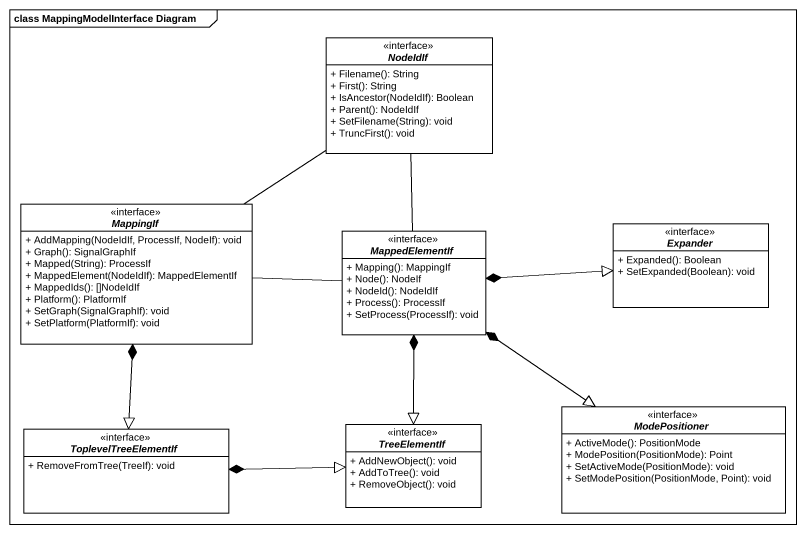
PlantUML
@startuml
mainframe class MappingModelInterface Diagram
hide circle
hide empty members
skinparam classAttributeIconSize 0
interface NodeIdIf {
  + Filename(): String
  + First(): String
  + IsAncestor(NodeIdIf): Boolean
  + Parent(): NodeIdIf
  + SetFilename(String): void
  + TruncFirst(): void
}
interface MappingIf {
  + AddMapping(NodeIdIf, ProcessIf, NodeIf): void
  + Graph(): SignalGraphIf
  + Mapped(String): ProcessIf
  + MappedElement(NodeIdIf): MappedElementIf
  + MappedIds(): []NodeIdIf
  + Platform(): PlatformIf
  + SetGraph(SignalGraphIf): void
  + SetPlatform(PlatformIf): void
}
interface MappedElementIf {
  + Mapping(): MappingIf
  + Node(): NodeIf
  + NodeId(): NodeIdIf
  + Process(): ProcessIf
  + SetProcess(ProcessIf): void
}
interface Expander {
  + Expanded(): Boolean
  + SetExpanded(Boolean): void
}
interface ModePositioner <<interface>> {
  + ActiveMode(): PositionMode
  + ModePosition(PositionMode): Point
  + SetActiveMode(PositionMode): void
  + SetModePosition(PositionMode, Point): void
}
interface ToplevelTreeElementIf {
  + RemoveFromTree(TreeIf): void
}
interface TreeElementIf {
  + AddNewObject(): void
  + AddToTree(): void
  + RemoveObject(): void
}
MappingIf -up- NodeIdIf
MappingIf -right- MappedElementIf
MappingIf --|> ToplevelTreeElementIf
MappedElementIf -up- NodeIdIf
MappedElementIf -right-|> Expander
MappedElementIf --|> ModePositioner
MappedElementIf --|> TreeElementIf
Expander -left-* MappedElementIf
ModePositioner -up-* MappedElementIf
ToplevelTreeElementIf -up-* MappingIf
ToplevelTreeElementIf -right-|> TreeElementIf
TreeElementIf -up-* MappedElementIf
TreeElementIf -left-* ToplevelTreeElementIf
@enduml
